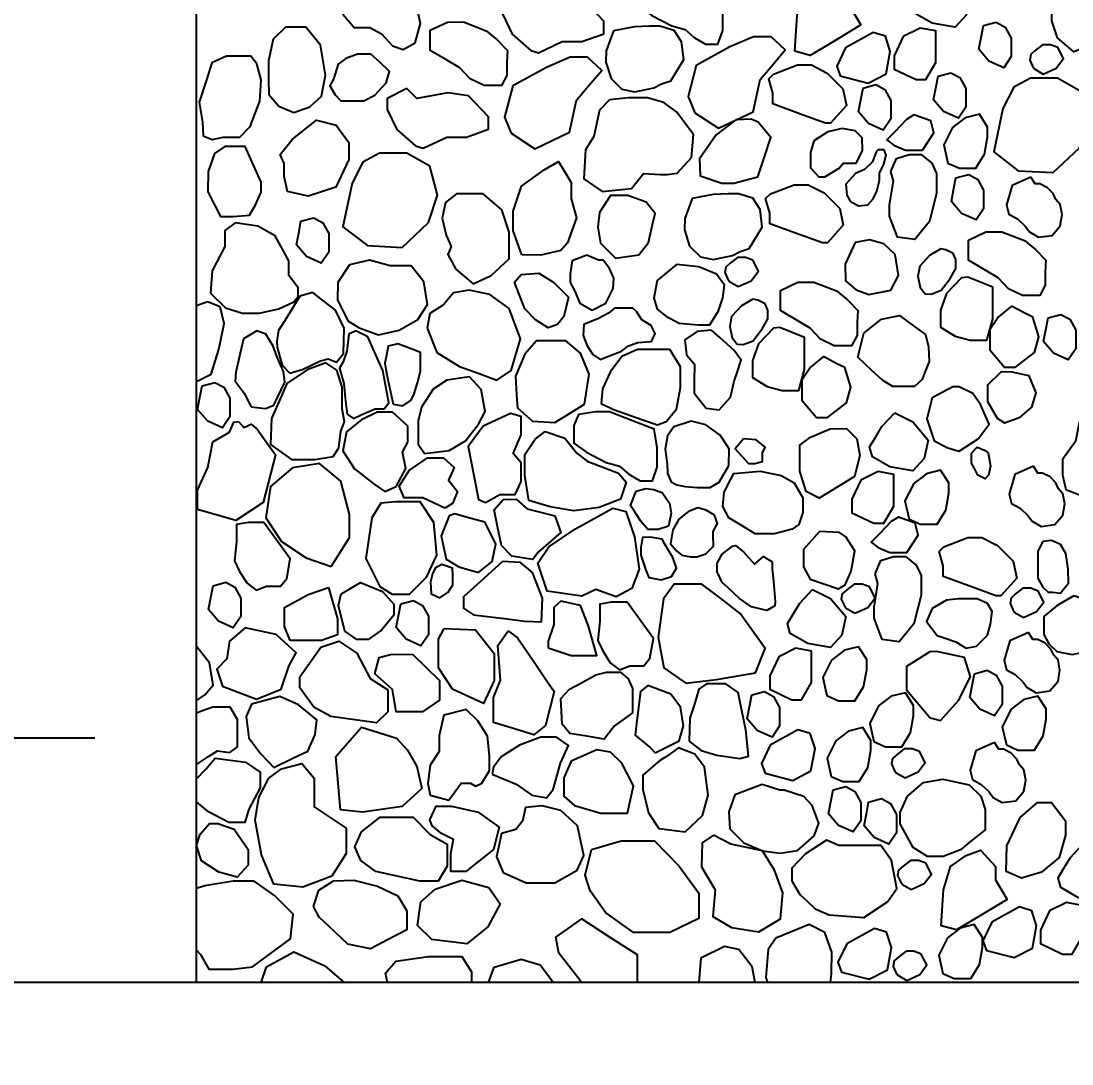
# Model space of a CAD drawing. Header units: millimetres. Extents: x -251401 to 377140, y -30451 to 275830.
# Drawn here: x 48270 to 50853, y -3140 to -578 of the extents above; entities that cross this region are included whole.
import ezdxf

# ---------------------------------------------------------------- set-up
doc = ezdxf.new("R2010")
doc.units = ezdxf.units.MM
for name, color, linetype in [('0-S3', 3, 'Continuous'), ('0-S8', 8, 'Continuous'), ('A-DIMENSIONS', 30, 'Continuous'), ('A-WALL', 4, 'Continuous')]:
    doc.layers.add(name, color=color, linetype=linetype)
doc.styles.add('LEROY', font='simplex.shx')
doc.dimstyles.new('DIM100', dxfattribs={"dimscale": 0, "dimtxt": 220, "dimasz": 180, "dimexe": 220, "dimexo": 250, "dimgap": 1, "dimtad": 1, "dimtoh": 1, "dimlfac": 0.001, "dimzin": 1, "dimdsep": 46, "dimtxsty": 'LEROY', "dimblk1": 'ORIGIN', "dimblk2": 'ORIGIN', "dimsah": 1, "dimcen": 0.18, "dimclrd": 30, "dimclre": 30, "dimclrt": 7, "dimazin": 0, "dimtfac": 1, "dimtix": 1, "dimtmove": 1, "dimatfit": 3, "dimfxl": 1, "dimtvp": 1, "dimtolj": 2, "dimtzin": 0, "dimarcsym": 0})

# ---------------------------------------------------------------- blocks, each defined once
blk = doc.blocks.new('H24H24H24')
at = {"layer": '0-S8', "color": 8}
for points in [[(359.9, 2378.7), (387.6, 2345.8), (426.4, 2345.8), (454.8, 2330.2), (481.4, 2301.1), (507.9, 2291.4), (537.4, 2307.8), (550.9, 2356), (537.1, 2415), (517.6, 2455.5), (499.3, 2487.6), (469, 2505.9), (437.6, 2505.9), (415.5, 2484.2), (381.9, 2433.4), (355.3, 2419.2)], [(1819.5, 2489), (1864, 2466.7), (1901.4, 2422.2), (1891.9, 2376.9), (1864, 2346.7), (1807.8, 2356.3), (1764.6, 2381.1), (1757.9, 2405.4), (1772, 2428.6), (1788.2, 2455.1)], [(1099.8, 2467.5), (1088.3, 2440.6), (1088.3, 2397.8), (1118.8, 2375.3), (1167.8, 2349.7), (1200.5, 2341.3), (1223, 2321), (1250.8, 2305.1), (1281.3, 2305.1), (1293.2, 2338.6), (1293.2, 2385.8), (1285.7, 2431.7), (1232.3, 2452.5), (1175.6, 2474.5), (1142.2, 2474.5)], [(1470.3, 2287.7), (1476, 2376.1), (1493.6, 2433.1), (1532.2, 2460.4), (1566.8, 2473.2), (1603.8, 2433.1), (1603.8, 2400.1), (1632.7, 2352), (1583.4, 2322.4), (1550.5, 2302.6), (1508, 2277.1)], [(2150.3, 2471.8), (2233, 2471.8), (2253.7, 2439.4), (2253.7, 2367), (2232.3, 2316.4), (2155.7, 2285.8), (2115.6, 2320.1), (2101.7, 2362.4), (2101.7, 2394.4), (2128.7, 2414.9), (2138.9, 2452.8)], [(821.5, 2289.4), (840.8, 2283.7), (898.5, 2311.3), (946.9, 2311.3), (1001, 2330.5), (1001, 2361.2), (952.1, 2412.7), (901.1, 2419.9), (825.2, 2406.4), (800.7, 2430.9), (751.8, 2405.9), (751.8, 2379.4), (775.7, 2329.5)], [(616.7, 2359), (656.5, 2359.6), (711.7, 2338), (739, 2315.8), (764.1, 2289.6), (762.9, 2260.6), (762.9, 2228.2), (749.3, 2203.2), (706.6, 2203.2), (672.4, 2219.7), (647.4, 2246.4), (616.7, 2264.6), (574.4, 2289.6), (574.4, 2316.9), (574.4, 2339.1)], [(1965, 2358.7), (1987, 2346.6), (2001.7, 2319.9), (2001.7, 2274.4), (1983.4, 2247.1), (1947.2, 2263.4), (1922.6, 2292.2), (1928.9, 2325.2), (1933.7, 2350.4)], [(177.6, 2181.4), (202.6, 2152.6), (239.7, 2136.9), (278.9, 2150.6), (306.9, 2177.3), (316.7, 2228.8), (305, 2302.5), (269.1, 2346.8), (218.9, 2346.8), (188.9, 2316.8), (177.1, 2264), (177.1, 2217.1)], [(1076.3, 2347.4), (1024.9, 2338), (1006.7, 2288.5), (1006.1, 2260.3), (1018.6, 2220.8), (1045.6, 2194.5), (1077, 2187.6), (1124, 2197.6), (1142.8, 2207.7), (1165.4, 2214.6), (1197.3, 2267.2), (1191.7, 2310.4), (1174.1, 2338.6), (1138.4, 2349.3), (1113.9, 2349.3)], [(1662.7, 2333.8), (1594.6, 2296), (1573.2, 2250.7), (1582, 2226.8), (1650.1, 2209.1), (1694.8, 2232.4), (1704.9, 2287.2), (1692.9, 2324.4)], [(1778.6, 2344.5), (1736.4, 2323.7), (1714.3, 2276.5), (1714.3, 2243.8), (1768.5, 2218), (1792.5, 2218), (1817, 2260.1), (1817, 2308), (1817, 2337.6)], [(1310.8, 2298.3), (1228, 2252.6), (1208.3, 2176.1), (1224.3, 2136.6), (1282.4, 2098.3), (1367.6, 2139), (1384.9, 2218), (1414.6, 2252.6), (1446.7, 2290.9), (1412.1, 2323), (1368.9, 2323)], [(2080.7, 2231.4), (2112.6, 2246), (2130.3, 2269.5), (2116.4, 2296.4), (2098.4, 2303.2), (2078.9, 2303.2), (2060.9, 2289.3), (2049.8, 2279.4), (2047.3, 2265.8), (2054.1, 2251.2), (2059.1, 2244.1)], [(14.5, 2112.9), (16.3, 2079.8), (38.8, 2070.9), (65.9, 2076.5), (107, 2076.5), (132.3, 2102.7), (155.9, 2165.2), (158.7, 2217.4), (148.7, 2256.3), (133.3, 2275.2), (73.7, 2275.2), (37.7, 2259.3), (23.5, 2214.4), (7, 2162.2)], [(336.8, 2218.9), (327.4, 2202.3), (340.7, 2180.2), (354.5, 2165.6), (376.6, 2165.6), (411.4, 2165.6), (438.3, 2180), (465.8, 2210), (474.2, 2237.7), (449.4, 2261.2), (428.8, 2280.7), (395.8, 2280.7), (366.8, 2269.4), (348.1, 2256.1)], [(859.8, 2247.9), (777.1, 2202.2), (757.3, 2125.7), (773.4, 2086.2), (831.4, 2047.9), (916.6, 2088.6), (933.9, 2167.7), (963.6, 2202.2), (995.7, 2240.5), (961.1, 2272.6), (917.9, 2272.6)], [(1417.8, 2231.1), (1476.8, 2253.9), (1511, 2253.9), (1550.1, 2233.9), (1588.5, 2195.5), (1597.1, 2154.3), (1557.9, 2110.9), (1545.8, 2110.9), (1491.1, 2130.8), (1416.4, 2158), (1416.4, 2184.2), (1406.4, 2219.7)], [(1853.6, 2234.6), (1875.6, 2222.6), (1890.3, 2195.8), (1890.3, 2150.3), (1872, 2123), (1835.8, 2139.3), (1811.2, 2168.1), (1817.5, 2201.1), (1822.3, 2226.3)], [(1981.7, 2146.8), (1959.5, 2040.3), (2019.4, 1993.7), (2104.9, 1989.3), (2169.3, 2050.3), (2191.5, 2117.9), (2172.6, 2188.9), (2116, 2221.1), (2049.4, 2221.1), (2008.3, 2198.9)], [(538.1, 2054.8), (557.4, 2049.1), (615.2, 2076.7), (663.5, 2076.7), (717.7, 2095.9), (717.7, 2126.6), (668.7, 2178.1), (617.8, 2185.3), (541.8, 2171.8), (517.3, 2196.3), (468.4, 2171.3), (468.4, 2144.8), (492.4, 2094.9)], [(1669.2, 2205.4), (1691.2, 2193.4), (1705.9, 2166.7), (1705.9, 2121.1), (1687.5, 2093.9), (1651.3, 2110.1), (1626.7, 2138.9), (1633, 2171.9), (1637.8, 2197.1)], [(1015.1, 2168.3), (990.1, 2142.8), (976.4, 2077.9), (955.8, 2045.5), (952.1, 1973.8), (997, 1942.6), (1068.7, 1950.1), (1098.7, 1986.9), (1140.5, 1985), (1156.7, 1985), (1181, 1988.1), (1216.6, 2026.2), (1221, 2082.9), (1194.1, 2119.1), (1180, 2138.1), (1148.6, 2161.5), (1108, 2173.3), (1061.9, 2173.3)], [(215.7, 2011.6), (205.8, 2033.9), (236.4, 2071.2), (295.2, 2118.3), (343.2, 2105.9), (374.6, 2063.7), (374.6, 2021.5), (342.4, 1953.7), (274.5, 1931.4), (224, 1942.9), (215.2, 1979.6), (215.2, 1998.8)], [(1325, 2118.7), (1277.3, 2082.1), (1236.2, 2023.3), (1237.3, 1981.1), (1290.6, 1963.4), (1320.6, 1963.4), (1379.6, 1978.8), (1394.9, 2025.5), (1411.4, 2075.5), (1380.5, 2113.1), (1362.7, 2120.9)], [(1713.5, 2056.4), (1742.2, 2044.6), (1783.9, 2044.6), (1812, 2086.8), (1804.2, 2116.7), (1763, 2131.3), (1745, 2120), (1715.7, 2089.6), (1696.6, 2069.8)], [(1889.1, 2124.1), (1857.6, 2100.1), (1836.2, 2057.3), (1846.2, 2012.6), (1874.6, 2000), (1914.9, 2000), (1936.3, 2034.7), (1943.9, 2076.2), (1943.9, 2101.4), (1923.7, 2132.9)], [(1551.1, 2089.8), (1516.8, 2067.7), (1508.4, 2038.7), (1508.4, 2001.4), (1529, 1979.3), (1544.3, 1979.3), (1579.4, 2000.6), (1589.3, 2012.8), (1621.3, 2012.8), (1636.6, 2042.5), (1635.8, 2074.6), (1618.3, 2092.1), (1586.2, 2097.4)], [(28.3, 1942.4), (59.2, 1881.9), (90.6, 1881.9), (130.3, 1884.9), (145.3, 1909.9), (158.7, 1941.5), (158.7, 1966.1), (133.5, 2022.6), (119.6, 2053.7), (69.7, 2053.7), (44.4, 2036.7), (28.9, 1992.2)], [(1670.1, 2040.2), (1661, 2015.8), (1641.2, 1996.8), (1619, 1987.6), (1595.4, 1961), (1597.7, 1934.3), (1606.1, 1919), (1626.7, 1907.6), (1649.5, 1909.9), (1662.5, 1925.1), (1671.7, 1944.2), (1678.5, 1970.1), (1678.5, 1988.4), (1689.2, 2009.8), (1694.6, 2031.9), (1690, 2045.6), (1674.7, 2045.6)], [(382.4, 1963.1), (360.1, 1856.6), (420.1, 1810), (505.6, 1805.6), (570, 1866.6), (592.2, 1934.2), (573.3, 2005.2), (516.7, 2037.4), (450.1, 2037.4), (409, 2015.2)], [(799.6, 1787.6), (778.4, 1846.2), (778.4, 1894.8), (798.4, 1955.9), (854.5, 1995.8), (889.4, 2017), (921.1, 1964.8), (921.1, 1924.7), (933.7, 1878.6), (911.9, 1816.9), (895.7, 1798.2), (845.8, 1786.4)], [(1705.8, 1991.8), (1719.9, 2024.2), (1751.2, 2034.1), (1780.7, 2034.1), (1806.8, 2012.7), (1818.7, 1987.5), (1818.7, 1939.2), (1800.8, 1868.9), (1765.3, 1824.9), (1722.9, 1830.9), (1703.2, 1882.6), (1703.2, 1909.9), (1712.7, 1968.1)], [(1897.4, 1984.6), (1919.5, 1972.6), (1934.1, 1945.9), (1934.1, 1900.3), (1915.8, 1873.1), (1879.6, 1889.3), (1855, 1918.1), (1861.3, 1951.1), (1866.1, 1976.3)], [(2050.1, 1978.6), (2004.2, 1957.9), (1990.2, 1910.2), (1995.8, 1887.3), (2017.1, 1875.5), (2036.1, 1857.6), (2046.8, 1843.6), (2068.6, 1830.7), (2102.3, 1835.2), (2122.5, 1858.7), (2127, 1886.2), (2122.5, 1910.8), (2111.8, 1923.1), (2105.1, 1937.7), (2091.1, 1952.3), (2072.6, 1961.8), (2060.8, 1961.8)], [(637.1, 1752), (680.1, 1716.5), (724.5, 1736.7), (768, 1777.2), (768, 1842.8), (750.2, 1897.6), (704.8, 1937.1), (639.1, 1937.1), (611.9, 1916.3), (603.5, 1877.4), (613.9, 1835.4), (626.2, 1807.8), (617.4, 1788.5)], [(1269.4, 1935.6), (1218, 1926.2), (1199.8, 1876.7), (1199.2, 1848.5), (1211.7, 1809.1), (1238.7, 1782.7), (1270, 1775.8), (1317.1, 1785.9), (1335.9, 1795.9), (1358.4, 1802.8), (1390.4, 1855.4), (1384.8, 1898.7), (1367.2, 1926.8), (1331.5, 1937.5), (1307, 1937.5)], [(1410.1, 1937), (1469, 1959.7), (1503.2, 1959.7), (1542.3, 1939.8), (1580.8, 1901.4), (1589.3, 1860.2), (1550.2, 1816.8), (1538.1, 1816.8), (1483.3, 1836.7), (1408.6, 1863.9), (1408.6, 1890.1), (1398.6, 1925.6)], [(1104.8, 1916.7), (1059.7, 1933.5), (1017.2, 1933.5), (990.6, 1891.1), (986.2, 1855.7), (992.4, 1815.9), (1029.6, 1779.6), (1087.1, 1787.5), (1111, 1817.6), (1120.8, 1861.9), (1126.7, 1888.8)], [(34.3, 1693.5), (71.6, 1657.1), (113, 1644.4), (154.5, 1644.4), (202.8, 1654.6), (239.2, 1672.3), (249.8, 1684.9), (249.8, 1706.3), (227.2, 1736.6), (227.2, 1772.3), (193.5, 1834.2), (150.7, 1858.2), (95.2, 1866.3), (69.8, 1846.9), (69.8, 1807.5), (39, 1748)], [(288.2, 1878.4), (310.3, 1866.4), (324.9, 1839.7), (324.9, 1794.1), (306.6, 1766.9), (270.4, 1783.1), (245.8, 1811.9), (252.1, 1844.9), (256.9, 1870.1)], [(1939.4, 1843.6), (1979.2, 1844.2), (2034.4, 1822.6), (2061.7, 1800.4), (2086.8, 1774.3), (2085.6, 1745.2), (2085.6, 1712.8), (2072, 1687.8), (2029.3, 1687.8), (1995.2, 1704.3), (1970.1, 1731), (1939.4, 1749.2), (1897.2, 1774.2), (1897.2, 1801.5), (1897.2, 1823.7)], [(1593.9, 1764.4), (1595.1, 1723.9), (1620.6, 1701.5), (1652, 1690), (1706.5, 1700.3), (1724.7, 1736.6), (1716.8, 1788), (1689, 1814.6), (1653.9, 1824.3), (1618.1, 1817.6)], [(958.9, 1786.7), (923.1, 1772.8), (917.9, 1740.9), (917.9, 1719.6), (929.3, 1699.5), (942.3, 1669), (972, 1651.6), (1006, 1669), (1023.5, 1704.8), (1025.7, 1730.5), (1015.2, 1754), (999.1, 1774.5), (988.2, 1774.5)], [(1829.3, 1802.4), (1801, 1785.6), (1777, 1759.7), (1772.3, 1735.4), (1778.6, 1707.1), (1790.6, 1691.5), (1805.4, 1690.7), (1829.7, 1700.3), (1841.3, 1715.5), (1852.1, 1729.4), (1866, 1753.7), (1865.6, 1775.7), (1859.2, 1790.8), (1841.3, 1800)], [(371.8, 1625.6), (399.9, 1607.9), (447.2, 1590.7), (497.9, 1602.7), (544.3, 1628.5), (567.9, 1665.4), (559, 1721.3), (527.4, 1760.6), (476.4, 1760.6), (425.4, 1774.5), (376, 1763), (347.5, 1719.7), (346.7, 1676.6)], [(1234.1, 1758.3), (1179.8, 1763.9), (1131.7, 1724.4), (1123.9, 1680.6), (1132.4, 1653.8), (1152.9, 1637.6), (1186.1, 1619.2), (1232.7, 1615.7), (1261.7, 1615.7), (1282.9, 1649.6), (1293.5, 1681.4), (1297.7, 1713.1), (1277.9, 1739.9), (1277.9, 1739.9)], [(1331.3, 1709.3), (1363.2, 1723.9), (1380.9, 1747.4), (1367, 1774.3), (1349, 1781.1), (1329.5, 1781.1), (1311.5, 1767.2), (1300.4, 1757.3), (1297.9, 1743.7), (1304.7, 1729.1), (1309.7, 1722)], [(797.6, 1739.1), (841.5, 1742.4), (878.2, 1719.4), (914.4, 1683.8), (902.9, 1636.1), (887.5, 1615.9), (864, 1608.2), (833.3, 1627.9), (807, 1654.8), (791.1, 1695.3), (781.3, 1720.2)], [(1879.6, 1730.6), (1842.7, 1692.3), (1828.2, 1651.8), (1828.2, 1609.8), (1864.4, 1587.4), (1901.3, 1578), (1941.9, 1578), (1956.4, 1629.3), (1956.4, 1679.3), (1956.4, 1708.2), (1895.5, 1732.8)], [(1477.4, 1719.9), (1517.2, 1720.5), (1572.4, 1698.9), (1599.7, 1676.7), (1624.7, 1650.5), (1623.6, 1621.5), (1623.6, 1589.1), (1609.9, 1564.1), (1567.3, 1564.1), (1533.1, 1580.6), (1508.1, 1607.3), (1477.4, 1625.5), (1435.1, 1650.5), (1435.1, 1677.8), (1435.1, 1700)], [(197.8, 1575.5), (198.1, 1559.9), (210.9, 1516.5), (229.8, 1496.5), (262.3, 1506.6), (304.5, 1527.1), (323.6, 1532), (344.4, 1523.6), (361.4, 1544.9), (363.2, 1607.6), (341.3, 1651.3), (305.9, 1679.3), (285.7, 1695.2), (254.3, 1686.3), (222, 1633.9), (202, 1601.6)], [(566.9, 1607.3), (590.9, 1547.3), (646.5, 1513.5), (695, 1495.6), (738.2, 1479.6), (773, 1503.7), (796.5, 1581.1), (768.1, 1655.8), (720.7, 1690.1), (670.5, 1701), (631.2, 1693.9), (607.2, 1664.5), (573.4, 1643.3)], [(1367.3, 1678.7), (1338.9, 1661.9), (1315, 1636), (1310.2, 1611.7), (1316.6, 1583.4), (1328.6, 1567.8), (1343.3, 1567), (1367.7, 1576.6), (1379.2, 1591.7), (1390, 1605.7), (1404, 1630), (1403.6, 1651.9), (1397.2, 1667.1), (1379.2, 1676.3)], [(988, 1630.9), (952.1, 1616.7), (950.2, 1589.4), (960.1, 1564.1), (973.8, 1543), (991.7, 1530), (1044.4, 1551.1), (1061.7, 1564.1), (1084.6, 1572.1), (1118, 1574.6), (1126.7, 1593.8), (1117.4, 1614.2), (1094.5, 1627.8), (1080.9, 1648.2), (1072.2, 1656.3), (1045, 1656.3), (1027, 1656.3), (1012.8, 1644.5)], [(2002.7, 1661.2), (1970.8, 1635.1), (1949.1, 1603.6), (1949.1, 1554.1), (1985.3, 1511.4), (2012.8, 1511.4), (2059.2, 1547.6), (2070, 1585.9), (2054.8, 1634.4), (2035.3, 1643.8)], [(1640.2, 1595.3), (1682.8, 1629.7), (1727.5, 1638.7), (1765.1, 1610.8), (1791, 1591.7), (1798.6, 1561.3), (1800.7, 1525.1), (1787.5, 1492.3), (1782.8, 1480.9), (1764.4, 1463.7), (1740, 1463.7), (1710.7, 1463.7), (1686.3, 1478.4), (1659.8, 1503.5), (1625.1, 1536.3)], [(2123.9, 1641.1), (2145.9, 1629), (2160.5, 1602.3), (2160.5, 1556.7), (2142.2, 1529.5), (2106, 1545.7), (2081.4, 1574.6), (2087.7, 1607.5), (2092.5, 1632.7)], [(370.7, 1395.9), (386, 1385.8), (406.6, 1395), (439, 1409.5), (461.4, 1409.5), (472.5, 1424.1), (457.8, 1503.1), (440.7, 1541.6), (421.1, 1585.8), (391.7, 1601), (374.1, 1592.2), (369.2, 1550.9), (360.2, 1524.5), (351.7, 1509.3), (362.1, 1471.7), (365.6, 1435)], [(1229.9, 1598.9), (1200.4, 1579), (1204.4, 1541.6), (1223.5, 1518.6), (1222.7, 1476.4), (1222.7, 1447.8), (1252.2, 1410.4), (1284, 1406.4), (1312.6, 1437.5), (1321.4, 1477.2), (1329.4, 1501.1), (1338.5, 1528.5), (1321.4, 1552.8), (1285.6, 1584.6), (1265.2, 1602.7)], [(1417.6, 1606.9), (1380.7, 1568.6), (1366.2, 1528.1), (1366.2, 1486.1), (1402.4, 1463.7), (1439.3, 1454.3), (1479.8, 1454.3), (1494.3, 1505.6), (1494.3, 1555.6), (1494.3, 1584.5), (1433.5, 1609.1)], [(134.7, 1414.2), (169.7, 1410.2), (189.9, 1418.5), (216.9, 1474.4), (213.8, 1500.6), (198.4, 1535.9), (188.9, 1563.2), (170.2, 1592.9), (148.7, 1600.6), (115.9, 1581.2), (107.8, 1546.1), (96.7, 1498.9), (95.2, 1477.4), (117.4, 1447.6)], [(786.2, 1443.9), (789, 1411.6), (825.8, 1378.7), (880.4, 1375.9), (920.6, 1400.5), (953.4, 1420.5), (964.7, 1494.1), (944, 1545.9), (907.2, 1576), (835.8, 1576), (806.8, 1543.1), (783.9, 1489.1)], [(483.1, 1420.3), (507, 1416.8), (527.6, 1430.3), (535.2, 1445.8), (542.8, 1473.2), (550.6, 1501.4), (550.6, 1547.8), (527.6, 1556.5), (494.6, 1568.9), (471.1, 1563.5), (466.8, 1541.3), (462.8, 1521), (465.7, 1505.8), (471, 1477)], [(994.5, 1422.2), (1024.7, 1407.9), (1097, 1382.2), (1132.5, 1369.5), (1153.9, 1378.2), (1179.7, 1408.4), (1189.1, 1461.3), (1189.1, 1512.3), (1163.3, 1555.3), (1084.1, 1555.3), (1045, 1537.5), (1016.3, 1498.9), (998, 1457.9)], [(1540.7, 1537.5), (1508.8, 1511.4), (1487.1, 1479.9), (1487.1, 1430.4), (1523.3, 1387.7), (1550.8, 1387.7), (1597.1, 1423.9), (1608, 1462.2), (1592.8, 1510.7), (1573.2, 1520.1)], [(181.7, 1321.8), (233.3, 1284.5), (291.1, 1284.5), (335.9, 1292), (349.6, 1313.2), (354.7, 1354.3), (364.1, 1377), (358.2, 1409.5), (358.2, 1462.1), (345.3, 1504.4), (318.3, 1522.1), (272, 1504.8), (222.2, 1471.2), (203, 1427.7), (184.4, 1385.5)], [(1977.1, 1499.7), (1943.3, 1467.6), (1943.3, 1426.9), (1967.4, 1386.3), (1985.7, 1374.8), (2024.1, 1389.1), (2052.8, 1413.2), (2063.1, 1448.1), (2045.9, 1490.5), (2004.1, 1499.1)], [(45.4, 1474.2), (67.4, 1462.2), (82.1, 1435.5), (82.1, 1389.9), (63.8, 1362.7), (27.6, 1378.9), (3, 1407.7), (9.2, 1440.7), (14.1, 1465.9)], [(560.1, 1299.3), (620.9, 1307.1), (661.3, 1330.4), (692.9, 1371.7), (709.5, 1402.3), (699.7, 1456.8), (671, 1487.4), (615.1, 1479.6), (581.5, 1457.3), (552.8, 1413.5), (544.6, 1379.5), (544.6, 1322.6)], [(1858.8, 1463.5), (1807.8, 1436.4), (1794.9, 1384.8), (1813, 1330.6), (1845.9, 1313.1), (1874.3, 1305.4), (1920.8, 1335.7), (1947.9, 1371.2), (1926.6, 1419.6), (1907.3, 1446.8), (1873.7, 1462.9)], [(2159.5, 1328.7), (2128, 1285.1), (2128, 1247.2), (2136.1, 1210.9), (2182.9, 1193.1), (2224.1, 1197.1), (2246.7, 1244.8), (2252.4, 1302.1), (2233, 1340), (2253.2, 1382), (2270.1, 1428), (2233.8, 1447.4), (2195, 1447.4), (2176.4, 1405.4), (2168.4, 1370.7)], [(462.5, 1205.8), (490.9, 1218.4), (514.2, 1262.9), (506.6, 1302.9), (519.2, 1327.2), (519.2, 1366.6), (481.8, 1401), (444.3, 1401), (405.8, 1382.3), (368.4, 1352.5), (359.8, 1306.4), (388.1, 1261.9), (436.7, 1224.5)], [(710.1, 1179.5), (745.5, 1199), (783, 1199), (797.5, 1230.6), (797.5, 1276.3), (778.3, 1299.6), (798, 1345.4), (798, 1390), (771.6, 1397.7), (704.7, 1366.7), (667.6, 1316.5), (681.3, 1245.5), (692.7, 1186.5)], [(939, 1394.9), (927.5, 1368), (927.5, 1325.2), (958, 1302.7), (1007, 1277.1), (1039.7, 1268.7), (1062.2, 1248.4), (1090.1, 1232.5), (1120.5, 1232.5), (1132.4, 1266), (1132.4, 1313.3), (1124.9, 1359.2), (1071.5, 1379.9), (1014.8, 1401.9), (981.4, 1401.9)], [(1715.6, 1399.4), (1760.1, 1377.1), (1797.5, 1332.6), (1788, 1287.2), (1760.1, 1257), (1703.9, 1266.7), (1660.7, 1291.4), (1654, 1315.8), (1668.1, 1339), (1684.3, 1365.4)], [(103.3, 1378.1), (116.3, 1363.6), (134.8, 1371.4), (148.9, 1359), (194, 1296.4), (164.3, 1179.4), (96.6, 1134.5), (2.2, 1161.7), (2.2, 1209.7), (27.6, 1265.4), (40.2, 1328), (81.4, 1352.1), (91.6, 1376.2)], [(1173.1, 1365.2), (1157.8, 1342.5), (1151.5, 1309.7), (1156.2, 1274.4), (1157.3, 1250.1), (1166.2, 1229.5), (1180, 1222.6), (1201.1, 1218.4), (1230.2, 1215.8), (1262.4, 1216.3), (1284, 1229), (1308.3, 1269.6), (1308.9, 1311.3), (1286.7, 1344.6), (1251.3, 1369.9), (1215.9, 1378.9)], [(856.9, 1353.3), (905.5, 1337.4), (934.6, 1300.3), (960.4, 1280.3), (1005, 1263.1), (1037.1, 1250.8), (1055.8, 1228.9), (1042.1, 1187.1), (989.5, 1167.2), (927.2, 1158.6), (869.5, 1168.3), (816.9, 1184.3), (807.1, 1245.4), (807.1, 1296.8), (832.3, 1334.5)], [(1498, 1206.5), (1482.3, 1256.2), (1482.3, 1286.5), (1482.3, 1319.6), (1508.4, 1339.3), (1557, 1359.7), (1597.2, 1361.1), (1622.5, 1335.8), (1630.3, 1294.9), (1616.9, 1242.8), (1589.4, 1225.9), (1530.4, 1189.6)], [(1344.2, 1335.1), (1324, 1310.9), (1356.3, 1274.6), (1371.7, 1274.6), (1391.2, 1280), (1391.2, 1301.5), (1397.3, 1314.9), (1375.1, 1333.1)], [(1938, 1306.7), (1945.4, 1300.9), (1947.9, 1286.9), (1951.2, 1268.7), (1946.3, 1246.3), (1937.7, 1237), (1920.1, 1246.6), (1911.5, 1262.6), (1904.4, 1275.6), (1904.4, 1300.3), (1914.4, 1311.2), (1918, 1315.1)], [(330.7, 1021.9), (376.1, 1093.4), (376.1, 1149.6), (354.4, 1231.4), (302.6, 1274.9), (236.1, 1264), (181.8, 1218.6), (170.9, 1141.3), (209.3, 1083.2), (270, 1043.6)], [(610.7, 1165.3), (555.9, 1190.6), (510.7, 1190.6), (498.1, 1219), (522.4, 1257.6), (567.6, 1288.5), (606.7, 1288.5), (633.5, 1265.2), (619.3, 1234.2), (641.4, 1206), (629.2, 1176.4)], [(2056.7, 1268.2), (2010.7, 1247.5), (1996.7, 1199.9), (2002.3, 1176.9), (2023.6, 1165.1), (2042.7, 1147.2), (2053.3, 1133.2), (2075.2, 1120.3), (2108.8, 1124.8), (2129, 1148.3), (2133.5, 1175.8), (2129, 1200.4), (2118.3, 1212.8), (2111.6, 1227.3), (2097.6, 1241.9), (2079.1, 1251.4), (2067.3, 1251.4)], [(1385.2, 1256.2), (1436.4, 1245.7), (1468.8, 1227.6), (1489.9, 1190.7), (1489.9, 1154.6), (1480.1, 1125.2), (1463.6, 1113.2), (1420.6, 1101.9), (1372.4, 1101.9), (1340.8, 1121.5), (1308.5, 1141.4), (1293.3, 1168.9), (1297, 1204.3), (1312.1, 1234.4), (1320.1, 1250.4)], [(1674.7, 1254.9), (1632.5, 1234.1), (1610.4, 1186.9), (1610.4, 1154.1), (1664.6, 1128.3), (1688.6, 1128.3), (1713.1, 1170.5), (1713.1, 1218.3), (1713.1, 1247.9)], [(1793.8, 1249.9), (1762.3, 1225.9), (1740.9, 1183.1), (1751, 1138.4), (1779.3, 1125.8), (1819.7, 1125.8), (1841.1, 1160.4), (1848.7, 1202), (1848.7, 1227.2), (1828.5, 1258.7)], [(1080.3, 1206.9), (1104.5, 1213.7), (1122.9, 1211.1), (1144.5, 1203.7), (1162.4, 1177.4), (1166.1, 1152.6), (1159.8, 1121), (1134.5, 1112.6), (1109.2, 1112.6), (1091.3, 1134.2), (1076.6, 1157.4), (1066.6, 1172.1)], [(453.3, 1177.5), (430.8, 1141.7), (416.2, 1041.6), (450.8, 972.5), (481.2, 954.3), (523.1, 954.3), (564.9, 995.5), (590.4, 1050.1), (583.1, 1130.2), (549.8, 1180.5), (489.1, 1180.5)], [(753.7, 1186.1), (785.3, 1187), (812.9, 1163.3), (845.5, 1155.1), (880.4, 1146.3), (895.6, 1105.3), (870.6, 1083.8), (840.8, 1058.3), (826.8, 1039.4), (774.9, 1047.6), (749.4, 1073.4), (740.8, 1115.7), (731.6, 1161.2)], [(838.6, 1030), (865.6, 1070.5), (931.1, 1114.7), (1006.7, 1155.9), (1023, 1164.8), (1054.7, 1157.4), (1076.6, 1094.6), (1088, 1015.7), (1070, 967.6), (1031.4, 947.7), (981, 965.3), (946.7, 949.1), (862, 961.5)], [(1209.4, 1157), (1185.5, 1138.1), (1170.1, 1111.8), (1165.1, 1077.5), (1179.3, 1060), (1192.7, 1050), (1214.4, 1045.4), (1229.5, 1045.4), (1251.2, 1053.3), (1270.4, 1071.7), (1270, 1098.4), (1270, 1107.6), (1280.1, 1127.3), (1273, 1148.2), (1252.5, 1159.9), (1231.6, 1166.1)], [(620.6, 1146.1), (601.6, 1097), (613.7, 1040.2), (644.7, 1021.2), (692.9, 1007.4), (726.5, 1034.1), (735.7, 1077.4), (708.5, 1130.6), (662.5, 1143.3), (634.7, 1151.1)], [(1675.1, 1068.5), (1703.8, 1056.7), (1745.5, 1056.7), (1773.7, 1098.9), (1765.8, 1128.7), (1724.7, 1143.4), (1706.6, 1132.1), (1677.3, 1101.7), (1658.2, 1081.9)], [(106, 1010), (124.3, 980.7), (146.6, 963.7), (172, 973.5), (206.7, 973.5), (221.7, 992.4), (230.2, 1040.8), (165.5, 1129.6), (127.6, 1129.6), (98.8, 1125), (98.8, 1083.2), (93.9, 1035.7)], [(1095.6, 1093.5), (1091.5, 1068.4), (1091.5, 1050), (1104.1, 1012.7), (1111.5, 994.6), (1141.8, 989.1), (1166.9, 997.2), (1179.4, 1018.2), (1170.9, 1044.1), (1161.7, 1058.8), (1150.7, 1076.4), (1144.3, 1088.7), (1115.2, 1093.9)], [(1530.6, 1107.6), (1491.7, 1063.7), (1491.7, 1021.1), (1508, 990.4), (1577.6, 967.2), (1593.9, 976.6), (1608.3, 1010.5), (1617.7, 1060.6), (1595.2, 1094.4), (1580.1, 1105.1)], [(1836.3, 1070.3), (1895.3, 1093), (1929.4, 1093), (1968.6, 1073.1), (2007, 1034.7), (2015.5, 993.4), (1976.4, 950.1), (1964.3, 950.1), (1909.5, 970), (1834.8, 997.1), (1834.8, 1023.3), (1824.8, 1058.9)], [(2079.2, 1083.5), (2067.3, 1059.6), (2067.3, 1029.2), (2067.3, 993.4), (2079.8, 970.8), (2093, 958.8), (2104.3, 958.8), (2122.8, 956.5), (2130.6, 966), (2142.9, 981.2), (2141.9, 1015.5), (2136.5, 1053.6), (2122.8, 1076.3), (2100.7, 1085.8)], [(1344.5, 1057.9), (1371.4, 1027.5), (1393.1, 1046.7), (1414.3, 1033.5), (1414.3, 1015), (1417.9, 985.2), (1422.1, 936.3), (1421.5, 925), (1401.2, 913.7), (1363.6, 922.6), (1334.4, 943.5), (1306.3, 969.7), (1292.1, 983), (1279.5, 1009), (1279.5, 1029.9), (1291.4, 1052), (1317.1, 1072.2), (1324.2, 1073.4)], [(751.7, 1034), (706.2, 992.8), (656.1, 947.4), (656.1, 919.8), (680.4, 903.5), (763.8, 893.2), (806, 888), (848, 886.3), (850.2, 944.1), (826.1, 1007.1), (795.9, 1031.8)], [(1667.5, 1003.8), (1681.6, 1036.3), (1712.8, 1046.1), (1742.3, 1046.1), (1768.4, 1024.8), (1780.4, 999.5), (1780.4, 951.3), (1762.4, 881), (1726.9, 837), (1684.5, 842.9), (1664.9, 894.7), (1664.9, 922), (1674.3, 980.1)], [(575.2, 984.2), (577.1, 955.1), (597.7, 944.8), (618.5, 958.9), (629.9, 976.5), (629.9, 1000.3), (629.3, 1017.6), (602.6, 1027), (586.9, 1017.9), (580.4, 1004.2)], [(72, 983.1), (94, 971.1), (108.7, 944.4), (108.7, 898.8), (90.4, 871.6), (54.2, 887.8), (29.6, 916.6), (35.9, 949.6), (40.7, 974.8)], [(376.7, 966.7), (403.5, 982.3), (457.2, 960.7), (484.9, 929.5), (484.9, 902.7), (454.6, 865.5), (421.7, 843), (394, 843), (364.6, 862.9), (349.2, 925.8), (355.2, 954.4)], [(324.7, 970.2), (346.4, 893.2), (346.4, 854.3), (307.4, 840.4), (230.4, 840.4), (216.5, 874.2), (216.5, 920.9), (274.5, 952.9)], [(1148.2, 772.8), (1202.6, 735.2), (1277.7, 744), (1373.7, 760.8), (1397.7, 820.7), (1336.1, 906.2), (1287.3, 943.8), (1242.1, 978.6), (1173.8, 978.6), (1147.4, 942.2), (1134.6, 848.7)], [(1513.7, 965.6), (1558.3, 943.3), (1595.7, 898.8), (1586.1, 853.5), (1558.3, 823.3), (1502.1, 833), (1458.8, 857.7), (1452.1, 882.1), (1466.3, 905.2), (1482.4, 931.7)], [(1617.8, 907), (1649.7, 921.6), (1667.3, 945.1), (1653.4, 972), (1635.4, 978.8), (1615.9, 978.8), (1598, 964.9), (1586.8, 955), (1584.3, 941.4), (1591.2, 926.8), (1596.1, 919.7)], [(2032.5, 896.5), (2064.4, 911.1), (2082, 934.6), (2068.1, 961.5), (2050.1, 968.3), (2030.6, 968.3), (2012.7, 954.4), (2001.5, 944.5), (1999, 930.9), (2005.8, 916.4), (2010.8, 909.2)], [(533.2, 938.5), (555.2, 926.5), (569.9, 899.8), (569.9, 854.2), (551.6, 827), (515.4, 843.2), (490.8, 872), (497.1, 905), (501.9, 930.2)], [(864.4, 822.5), (921.1, 803.1), (983.7, 803.1), (962.8, 877.6), (943.4, 925.9), (895.5, 937), (877.8, 921.5), (877.8, 879.6), (864.6, 838.4)], [(998.6, 814.7), (1016.9, 785.3), (1039.2, 768.3), (1064.6, 778.1), (1099.3, 778.1), (1114.3, 797), (1122.8, 845.4), (1058.1, 934.2), (1020.2, 934.2), (991.4, 929.6), (991.4, 887.8), (986.5, 840.3)], [(1843.2, 938.9), (1807.6, 918.7), (1794.1, 886.9), (1820.1, 852.3), (1837.4, 846.5), (1865.5, 837.1), (1891.4, 821.4), (1916.4, 826.3), (1943.4, 853.2), (1951.1, 880.2), (1955, 911), (1943.4, 931.2), (1918.4, 942.8), (1872.1, 942.8)], [(2115.1, 926.4), (2082.2, 898.8), (2082.2, 854.5), (2094.3, 831.6), (2114.4, 812.8), (2151.4, 806.1), (2186.3, 813.5), (2208.8, 818.3), (2222.6, 847.8), (2222.6, 884), (2203.8, 924.3), (2193.7, 937.8), (2156.1, 949.9)], [(147.8, 696.1), (207.8, 721), (227.5, 778.9), (245.4, 810.2), (195.7, 854.8), (119.8, 871.4), (81.5, 838.2), (74.5, 794.9), (50.3, 770), (63.7, 728)], [(608.6, 869.8), (685.7, 866.6), (731.3, 808), (731.3, 741.8), (705.2, 685.4), (629.1, 720.6), (594.5, 773.3), (594.5, 843.8)], [(765.9, 863.6), (789, 846.7), (827, 790.9), (857, 746.7), (878.8, 714.6), (857.5, 631), (829.1, 608.8), (773.2, 625.7), (730, 638.7), (730.1, 700.4), (746.9, 742.5), (740.6, 827.9)], [(2044.6, 859.8), (1998.6, 839.1), (1984.6, 791.5), (1990.2, 768.5), (2011.5, 756.7), (2030.6, 738.8), (2041.3, 724.8), (2063.1, 711.9), (2096.8, 716.4), (2116.9, 739.9), (2121.4, 767.4), (2116.9, 792), (2106.3, 804.4), (2099.6, 818.9), (2085.5, 833.5), (2067, 843), (2055.3, 843)], [(288.2, 676.3), (254.2, 723.5), (254.2, 750.9), (305.8, 823.4), (349.8, 838.8), (393.7, 809.1), (426.7, 746.5), (470.6, 719.1), (470.6, 665.3), (442.1, 637.8), (330, 653.2)], [(530.9, 806.6), (597.2, 742.3), (597.2, 693.6), (555.2, 665.3), (490.9, 665.3), (482, 719.5), (438.1, 757.9), (449.1, 798.3), (477.2, 805.8)], [(1472.8, 821.1), (1430.6, 800.3), (1408.6, 753.1), (1408.6, 720.4), (1462.8, 694.6), (1486.7, 694.6), (1511.3, 736.8), (1511.3, 784.6), (1511.3, 814.2)], [(1592, 816.1), (1560.5, 792.2), (1539.1, 749.4), (1549.1, 704.7), (1577.5, 692.1), (1617.8, 692.1), (1639.2, 726.7), (1646.8, 768.3), (1646.8, 793.4), (1626.6, 824.9)], [(1801.7, 812.2), (1744.7, 775.9), (1744.7, 718.9), (1802.7, 650.2), (1828.1, 643.7), (1872.3, 692.7), (1902, 750.7), (1887.5, 798.3), (1818.4, 812.8)], [(898.6, 634.8), (895.4, 697.5), (916.6, 720.2), (944.5, 735.6), (981.7, 756.2), (1007.4, 762.6), (1042.2, 762.6), (1061, 746.3), (1071.8, 721.9), (1071.8, 662.4), (1053.3, 649.1), (1027.5, 630.6), (1001.8, 598.1), (959.5, 605.1), (917.3, 612)], [(1942.7, 767), (1964.7, 754.9), (1979.4, 728.2), (1979.4, 682.6), (1961, 655.4), (1924.9, 671.6), (1900.3, 700.5), (1906.5, 733.5), (1911.3, 758.6)], [(1127.5, 564.5), (1186.2, 593.4), (1196.9, 630.5), (1189.1, 676.8), (1165.6, 708.1), (1109.2, 729.5), (1090.8, 714.6), (1082.3, 643.5), (1078.1, 608), (1114.9, 577.3)], [(1210.7, 592.7), (1239.8, 570.3), (1279, 558.7), (1335.1, 550.3), (1356.8, 556.3), (1350.2, 621.1), (1342.8, 655.8), (1330.7, 712.7), (1301.1, 733.9), (1253.1, 733.9), (1234.5, 720.2), (1222.6, 681.7), (1212.5, 649)], [(190.5, 528.2), (238.1, 552), (273.9, 568.6), (291.9, 609.4), (295.6, 645.2), (250.5, 682.1), (205, 702.7), (135.5, 684), (122.1, 653.3), (128.8, 600.7), (157.5, 562.3)], [(1395.9, 714.6), (1417.9, 702.6), (1432.6, 675.9), (1432.6, 630.3), (1414.3, 603.1), (1378.1, 619.3), (1353.5, 648.1), (1359.8, 681.1), (1364.6, 706.3)], [(1707.2, 703.2), (1675.7, 679.3), (1654.3, 636.5), (1664.4, 591.8), (1692.7, 579.2), (1733, 579.2), (1754.5, 613.8), (1762, 655.4), (1762, 680.5), (1741.9, 712)], [(2032.9, 695), (2001.4, 671.1), (1980, 628.3), (1990.1, 583.6), (2018.5, 571), (2058.8, 571), (2080.2, 605.6), (2087.8, 647.2), (2087.8, 672.3), (2067.6, 703.8)], [(574, 460.4), (619.9, 448.2), (650.2, 489.9), (673.1, 489.9), (685.3, 482.3), (701.5, 490), (719.7, 521.2), (719.7, 557.2), (714.8, 605), (691.3, 643), (663, 670.5), (608, 656.8), (596.2, 607), (596.2, 567.4), (574, 534.2), (568.3, 488.9)], [(353.9, 424.4), (342.7, 555.6), (405.9, 627.3), (491.3, 600.1), (518.5, 570.4), (541.7, 530.3), (553.9, 476.4), (505.2, 432.1), (407.7, 418.2)], [(1477.7, 621.1), (1409.6, 583.4), (1388.2, 538), (1397, 514.1), (1465.1, 496.5), (1509.8, 519.8), (1519.9, 574.5), (1507.9, 611.7)], [(1602.4, 617.6), (1570.9, 593.7), (1549.4, 550.9), (1559.5, 506.2), (1587.9, 493.6), (1628.2, 493.6), (1649.6, 528.2), (1657.2, 569.8), (1657.2, 594.9), (1637, 626.4)], [(726.3, 511.8), (785.2, 487.6), (823.9, 460.5), (860.3, 454.1), (876.4, 473.8), (894.3, 539), (914, 582.2), (884.5, 602.4), (845.8, 602.4), (793.4, 583.1), (748.8, 554.3), (730.1, 528.7)], [(984, 571.5), (921, 543.5), (902.4, 502.6), (902.4, 457.5), (928.9, 434.6), (993.4, 416), (1059.3, 416), (1073.7, 483.3), (1045, 538.5), (1017.3, 565.7)], [(1138.6, 545.1), (1097.1, 509.4), (1097.1, 474.4), (1110.7, 417.2), (1135.8, 378.6), (1200.8, 370), (1243.7, 410), (1257.3, 460.1), (1248.7, 529.4), (1224.4, 560.8), (1184.4, 576.5), (1155.1, 555.1)], [(1741.2, 502.6), (1773.1, 517.2), (1790.7, 540.7), (1776.8, 567.6), (1758.8, 574.4), (1739.3, 574.4), (1721.3, 560.5), (1710.2, 550.6), (1707.7, 537), (1714.5, 522.4), (1719.5, 515.3)], [(1960.9, 589.9), (1914.9, 569.2), (1900.9, 521.5), (1906.5, 498.6), (1927.8, 486.8), (1946.9, 468.9), (1957.5, 454.9), (1979.4, 442), (2013, 446.5), (2033.2, 470), (2037.7, 497.5), (2033.2, 522.1), (2022.6, 534.4), (2015.8, 549), (2001.8, 563.6), (1983.3, 573.1), (1971.6, 573.1)], [(177.7, 502.4), (209.1, 524.7), (258.6, 538), (289.4, 501.8), (289.4, 431.2), (323.8, 408.3), (367.6, 379.1), (367.6, 317.1), (332.9, 261), (261.6, 234.5), (190.4, 241.7), (159.6, 314.1), (144.5, 398.6), (153.5, 454.7)], [(1746.8, 457.9), (1786.8, 491.3), (1833.7, 499.2), (1898.7, 485.5), (1927.6, 458.1), (1937.7, 424.9), (1937.7, 375.1), (1903.1, 346.9), (1877.1, 325.8), (1834.5, 309.4), (1796.2, 309.4), (1760.8, 331.8), (1742, 366.4), (1729.2, 390.1), (1729.2, 417.7)], [(1390.2, 486.5), (1322.6, 460.7), (1307.8, 419), (1310.9, 377.8), (1345.3, 343.4), (1390.8, 323.2), (1434.5, 317.6), (1476.9, 324.4), (1517.4, 360), (1529.1, 391.3), (1513.1, 434.9), (1492.2, 457.1), (1444.3, 472.4), (1433.8, 472.4)], [(1595.4, 481.3), (1617.4, 469.3), (1632.1, 442.6), (1632.1, 397), (1613.8, 369.8), (1577.6, 386), (1553, 414.8), (1559.3, 447.8), (1564.1, 473)], [(1683, 451.7), (1705, 439.7), (1719.7, 413), (1719.7, 367.4), (1701.3, 340.2), (1665.2, 356.4), (1640.5, 385.2), (1646.8, 418.2), (1651.6, 443.4)], [(1990.8, 335.5), (2024.3, 405), (2066.1, 441.9), (2100.6, 441.9), (2135.2, 396.9), (2135.2, 361.6), (2119.9, 307), (2076.5, 270.8), (2027.5, 256.4), (1989.7, 272.4)], [(573.5, 399.3), (588.9, 433.2), (626.7, 433.2), (692.1, 418.5), (744, 381.3), (729.9, 326.9), (662, 272.4), (624.8, 272.4), (624.8, 317.3), (632, 351.7), (602.3, 365.7), (579.3, 384.6)], [(784.4, 376), (749.8, 366.5), (737, 309), (753.7, 270.6), (809.9, 245.1), (880.3, 245.1), (935.3, 275.7), (951.9, 312.2), (935.9, 385), (895.6, 422.7), (849.6, 434.2), (808.1, 430.2), (801.3, 396.5)], [(9.4, 364.4), (32.4, 390.3), (52.5, 390.3), (92.5, 377), (127.2, 326.5), (127.2, 288), (100, 258.8), (55.2, 271.3), (12.4, 298.9), (-0.1, 336.4)], [(403.9, 299.6), (389.1, 333.6), (405.7, 370.5), (451.8, 406.4), (508.9, 406.4), (532.8, 406.4), (574.3, 364), (615.7, 340.1), (615.7, 285.8), (593.6, 248.9), (548.5, 248.9), (440.7, 272.9)], [(1270.5, 361.7), (1242.6, 343.4), (1240.8, 284.1), (1274.9, 227.4), (1268.8, 162), (1315, 135), (1382.2, 124.5), (1435.4, 156.8), (1440.6, 220.4), (1420.6, 276.2), (1390.8, 323.2), (1313.3, 339.9)], [(970.8, 326.9), (1043.6, 347.9), (1125.4, 347.9), (1186.1, 286.1), (1234.7, 219.9), (1234.7, 157), (1162.9, 122.8), (1073.5, 122.8), (1005, 172.4), (967.4, 225.4), (955.3, 264)], [(1554.3, 166.6), (1639.9, 159.7), (1697.6, 198.4), (1720.5, 231.3), (1707.6, 299.9), (1681.7, 336.7), (1621, 336.7), (1578.2, 336.7), (1548.3, 349.6), (1496.6, 315.8), (1462.8, 281), (1462.8, 250.2), (1482.7, 216.3), (1498.6, 201.4), (1520.2, 181.2)], [(2178.8, 341), (2223.4, 318.8), (2260.8, 274.2), (2251.2, 228.9), (2223.4, 198.7), (2167.2, 208.4), (2123.9, 233.1), (2117.2, 257.5), (2131.4, 280.7), (2147.5, 307.1)], [(1829.7, 139.7), (1835.3, 228.1), (1853, 285.1), (1891.6, 312.4), (1926.1, 325.3), (1963.1, 285.1), (1963.1, 252.2), (1992, 204), (1942.8, 174.4), (1909.8, 154.6), (1867.4, 129.2)], [(1756.3, 228.3), (1788.2, 242.9), (1805.8, 266.4), (1791.9, 293.3), (1773.9, 300.1), (1754.4, 300.1), (1736.5, 286.2), (1725.3, 276.3), (1722.8, 262.7), (1729.6, 248.1), (1734.6, 241)], [(287.9, 187.1), (300.8, 227.1), (337, 249.5), (386.4, 251.2), (445, 236.8), (495, 213.3), (516.9, 176.5), (516.9, 129.5), (469.2, 104.8), (427.4, 83.1), (372.1, 93.9), (339.9, 124.3), (301.5, 160.6)], [(551.4, 198.2), (586.4, 229.1), (652.4, 251.8), (718.4, 233.5), (746, 193), (716.3, 136.6), (664.1, 95.3), (578.7, 105.5), (543.2, 140.2)], [(2022, 185.8), (1954, 148.1), (1932.5, 102.7), (1941.4, 78.8), (2009.5, 61.2), (2054.1, 84.5), (2064.2, 139.2), (2052.2, 176.4)], [(2137.9, 196.5), (2095.7, 175.8), (2073.7, 128.5), (2073.7, 95.8), (2127.9, 70), (2151.8, 70), (2176.4, 112.2), (2176.4, 160), (2176.4, 189.6)], [(1665.7, 132.9), (1597.7, 95.1), (1576.2, 49.8), (1585.1, 25.9), (1653.2, 8.2), (1697.8, 31.6), (1707.9, 86.3), (1695.9, 123.5)], [(1876.6, 133.6), (1845.1, 109.7), (1823.7, 66.9), (1833.7, 22.2), (1862.1, 9.6), (1902.4, 9.6), (1923.8, 44.2), (1931.4, 85.8), (1931.4, 111), (1911.2, 142.4)], [(1745.3, 5.1), (1777.2, 19.7), (1794.9, 43.2), (1780.9, 70.1), (1763, 76.9), (1743.5, 76.9), (1725.5, 63), (1714.4, 53.1), (1711.9, 39.5), (1718.7, 24.9), (1723.6, 17.8)]]:
    blk.add_lwpolyline(points, close=True, dxfattribs=at)
for points in [[(0, 1476.4), (36.5, 1494.4), (53.8, 1552.1), (58.7, 1570.7), (68, 1618.5), (58.5, 1659.3), (27.2, 1671.6), (0, 1662.2)], [(0, 692.5), (19.8, 705.8), (40.7, 730.2), (32.2, 785), (0, 825.6)], [(0, 535.8), (30, 554.9), (51.8, 568.8), (82.2, 564.8), (100.8, 579.3), (100.8, 611.8), (100.8, 646), (82.8, 676.8), (39.9, 676.8), (12.6, 666.3), (0, 661.4)], [(0, 500.6), (22.9, 524.5), (46, 550.8), (120.5, 541.7), (156.9, 516.5), (156.9, 478.6), (128.5, 426), (118.9, 392.8), (79.2, 392.8), (29.9, 419), (0, 443.8)], [(0, 79.7), (9.8, 69), (30.4, 32.6), (89.1, 32.6), (137.9, 39), (190.8, 77.8), (231, 107.2), (237.8, 167.7), (192, 214), (141.5, 249.3), (90.3, 249.3), (20.4, 237.5), (0, 231)], [(948.4, 0), (943.1, 5.3), (890.1, 71.9), (883.3, 111.1), (921.5, 138.6), (946.6, 156.5), (1018.5, 110.1), (1082.5, 68.9), (1082.5, 1.4), (1080.6, 0)], [(1557.9, 0), (1560.4, 21.2), (1561.4, 75), (1543.8, 122.8), (1505.6, 142.4), (1423.5, 109.2), (1404.9, 80.8), (1399, 12.4), (1402.9, 0)], [(1372.4, 0), (1372.4, 0.3), (1365.1, 38.8), (1332.7, 80.9), (1297.2, 88.3), (1239.1, 60.2), (1234.6, 0)], [(159.4, 0), (172, 38.2), (239.2, 75.1), (315.7, 40.7), (362.7, 0)], [(469.3, 0), (464.5, 23.2), (489.8, 52.5), (569.8, 64.2), (651.8, 64.2), (676.1, 26.2), (676.1, 0)], [(717.3, 0), (731.7, 37.7), (797.6, 57.4), (844.9, 43.2), (877.3, 0)], [(24.8, 0), (0, 0)]]:
    blk.add_lwpolyline(points, dxfattribs=at)
blk = doc.blocks.new('USER ARROW 100')
at = {"layer": 'A-DIMENSIONS'}
for q in [(-200, 0), (200, 0)]:
    blk.add_line((0, 0), q, dxfattribs=at)
for points in [[(0, 0), (0, 200)], [(0, 0), (0, -200)]]:
    blk.add_lwpolyline(points, dxfattribs=at)
blk.add_circle((0, 0), 90, dxfattribs=at)
blk = doc.blocks.new('*D124')
at = {"layer": 'A-DIMENSIONS', "color": 30, "transparency": 16777216}
for p, q in [((51051.3, 3059.9), (43500.8, 3059.9)), ((43500.8, -2939.1), (43500.8, 3058.9)), ((48451.3, -2940.1), (43500.8, -2940.1))]:
    blk.add_line(p, q, dxfattribs=at)
at = {"layer": 'Defpoints', "color": 0, "transparency": 16777216}
for p in [(43500.8, 3059.9), (51301.3, 3059.9), (48701.3, -2940.1)]:
    blk.add_point(p, dxfattribs=at)
at = {"layer": 'A-DIMENSIONS', "color": 30, "transparency": 16777216}
for p, rotation in [((43500.8, 3059.9), 90), ((43500.8, -2940.1), 270)]:
    blk.add_blockref('USER ARROW 100', p, dxfattribs=dict(at, rotation=rotation))
at = {"layer": 'A-DIMENSIONS', "color": 7, "transparency": 16777216, "insert": (43290.8, 59.9), "char_height": 220, "attachment_point": 5, "rotation": 90, "style": 'LEROY'}
blk.add_mtext('\\A2;6.00 METERS', dxfattribs=at)
blk = doc.blocks.new('*D125')
at = {"layer": 'A-DIMENSIONS', "color": 30, "transparency": 16777216}
for p, q in [((44500.8, -2339.1), (44500.8, -2338.1)), ((48451.3, -2340.1), (44500.8, -2340.1)), ((44500.8, -2940.1), (44500.8, -2340.1)), ((48451.3, -2940.1), (44500.8, -2940.1)), ((44500.8, -2941.1), (44500.8, -2942.1))]:
    blk.add_line(p, q, dxfattribs=at)
at = {"layer": 'Defpoints', "color": 0, "transparency": 16777216}
for p in [(44500.8, -2340.1), (48701.3, -2340.1), (48701.3, -2940.1)]:
    blk.add_point(p, dxfattribs=at)
at = {"layer": 'A-DIMENSIONS', "color": 30, "transparency": 16777216}
for p, rotation in [((44500.8, -2340.1), 270), ((44500.8, -2940.1), 90)]:
    blk.add_blockref('USER ARROW 100', p, dxfattribs=dict(at, rotation=rotation))
at = {"layer": 'A-DIMENSIONS', "color": 7, "transparency": 16777216, "insert": (44290.8, -2640.1), "char_height": 220, "attachment_point": 5, "rotation": 90, "style": 'LEROY'}
blk.add_mtext('\\A2;0.60', dxfattribs=at)
blk = doc.blocks.new('*D126')
at = {"layer": 'A-DIMENSIONS', "color": 30, "transparency": 16777216}
for p, q in [((48224.5, 159.9), (44500.8, 159.9)), ((44500.8, 158.9), (44500.8, -2339.1)), ((48451.3, -2340.1), (44500.8, -2340.1))]:
    blk.add_line(p, q, dxfattribs=at)
at = {"layer": 'Defpoints', "color": 0, "transparency": 16777216}
for p in [(48474.5, 159.9), (44500.8, -2340.1), (48701.3, -2340.1)]:
    blk.add_point(p, dxfattribs=at)
at = {"layer": 'A-DIMENSIONS', "color": 30, "transparency": 16777216}
for p, rotation in [((44500.8, 159.9), 90), ((44500.8, -2340.1), 270)]:
    blk.add_blockref('USER ARROW 100', p, dxfattribs=dict(at, rotation=rotation))
at = {"layer": 'A-DIMENSIONS', "color": 7, "transparency": 16777216, "insert": (44290.8, -1090.1), "char_height": 220, "attachment_point": 5, "rotation": 90, "style": 'LEROY'}
blk.add_mtext('\\A2;2.50', dxfattribs=at)
blk = doc.blocks.new('*D127')
at = {"layer": 'A-DIMENSIONS', "color": 30, "transparency": 16777216}
for p, q in [((48224.5, 159.9), (44000.8, 159.9)), ((44000.8, -2939.1), (44000.8, 158.9)), ((48451.3, -2940.1), (44000.8, -2940.1))]:
    blk.add_line(p, q, dxfattribs=at)
at = {"layer": 'Defpoints', "color": 0, "transparency": 16777216}
for p in [(44000.8, 159.9), (48474.5, 159.9), (48701.3, -2940.1)]:
    blk.add_point(p, dxfattribs=at)
at = {"layer": 'A-DIMENSIONS', "color": 30, "transparency": 16777216}
for p, rotation in [((44000.8, 159.9), 90), ((44000.8, -2940.1), 270)]:
    blk.add_blockref('USER ARROW 100', p, dxfattribs=dict(at, rotation=rotation))
at = {"layer": 'A-DIMENSIONS', "color": 7, "transparency": 16777216, "insert": (43790.8, -1390.1), "char_height": 220, "attachment_point": 5, "rotation": 90, "style": 'LEROY'}
blk.add_mtext('\\A2;3.10', dxfattribs=at)

msp = doc.modelspace()

# ---------------------------------------------------------------- linework, layer by layer
at = {"layer": '0-S3', "color": 3}
msp.add_line((377139.5, -2940.144), (-19812.5, -2940.144), dxfattribs=at)
at = {"layer": 'A-WALL'}
msp.add_lwpolyline([(48701.291, 959.856), (49101.291, 959.856), (51301.291, 2659.856), (51301.291, 3059.856), (52101.291, 3059.856), (52101.291, 2659.856), (54301.291, 959.856), (54701.291, 959.856), (54701.291, -2940.144), (48701.291, -2940.144)], close=True, dxfattribs=at)

# ---------------------------------------------------------------- block references
msp.add_blockref('H24H24H24', (48701.291, -2940.144), dxfattribs=at)

# ---------------------------------------------------------------- dimensions: what is measured, and where the dimension line sits
at = {"layer": 'A-DIMENSIONS'}
dim = msp.add_linear_dim(base=(43500.791, 3059.856), p1=(48701.291, -2940.144), p2=(51301.291, 3059.856), angle=90, text='<> METERS', dimstyle='DIM100', override={"dimscale": 1, "dimasz": 1, "dimexe": 0, "dimgap": 100, "dimblk1": 'USER ARROW 100', "dimblk2": 'USER ARROW 100', "dimlwd": 65535, "dimlwe": 65535}, dxfattribs=at)
dim.commit()
dim.dimension.update_dxf_attribs({"geometry": '*D124', "text_midpoint": (43290.791, 59.856)})
for base, p1, p2, angle, picture, middle in [((44000.791, 159.856), (48701.291, -2940.144), (48474.53, 159.856), 90, '*D127', (43790.791, -1390.144)), ((44500.791, -2340.144), (48474.53, 159.856), (48701.291, -2340.144), 270, '*D126', (44290.791, -1090.144)), ((44500.791, -2340.144), (48701.291, -2940.144), (48701.291, -2340.144), 90, '*D125', (44290.791, -2640.144))]:
    dim = msp.add_linear_dim(base=base, p1=p1, p2=p2, angle=angle, dimstyle='DIM100', override={"dimscale": 1, "dimasz": 1, "dimexe": 0, "dimgap": 100, "dimblk1": 'USER ARROW 100', "dimblk2": 'USER ARROW 100', "dimlwd": 65535, "dimlwe": 65535}, dxfattribs=at)
    dim.commit()
    dim.dimension.update_dxf_attribs({"geometry": picture, "text_midpoint": middle})

doc.saveas('drawing.dxf')
